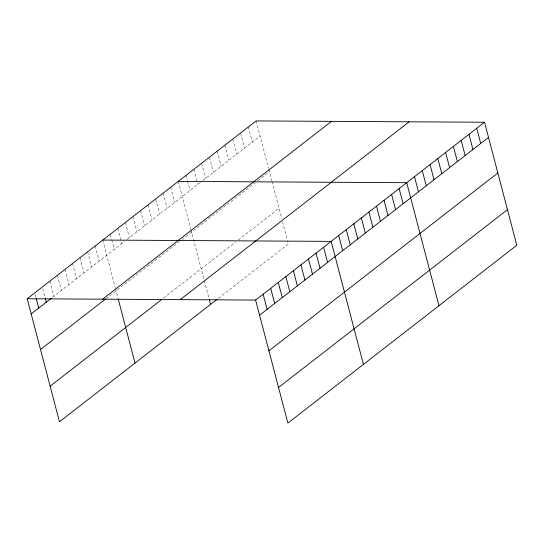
<?xml version="1.0" encoding="UTF-8"?>
<svg xmlns="http://www.w3.org/2000/svg" width="544" height="544" viewBox="0 0 544 544"><rect width="100%" height="100%" fill="white"/><g stroke="black" fill="none" stroke-linecap="round" stroke-linejoin="round"><path stroke-width="0.41" stroke-dasharray="2.72 2.04" d="M52.584 297.289L124.345 241.543M126.868 239.584L200.423 182.444M203.021 180.431L260.093 136.088M105.985 298.649L179.642 241.434M182.158 239.476L255.163 182.764M257.754 180.751L269.43 171.68M163.452 298.153L235.593 242.107M238.19 240.088L279.052 208.345M218.341 298.35L288.388 243.936L287.558 240.774M256.115 120.924L268.6 168.518M268.811 169.306L271.782 180.642M272 181.458L281.751 218.627M282.581 221.796L287.348 239.986M248.336 126.97L252.314 142.14M240.55 133.015L244.528 148.186M232.764 139.067L236.749 154.231M224.985 145.112L228.963 160.276M217.199 151.157L221.177 166.321M209.42 157.202L213.398 172.366M201.634 163.248L205.612 178.412M193.854 169.293L197.832 184.464M186.068 175.338L187.326 180.132M187.53 180.928L190.046 190.509M178.282 181.383L190.767 228.976M190.978 229.772L203.918 279.092M204.333 280.67L209.107 298.86M170.728 187.252L174.712 202.422M163.18 193.12L167.158 208.291M155.625 198.988L159.603 214.159M148.07 204.857L152.048 220.028M140.515 210.725L144.493 225.896M132.96 216.594L136.938 231.764M125.406 222.462L129.384 237.633M117.851 228.33L121.829 243.501M110.296 234.199L111.554 238.993M111.765 239.788L114.274 249.37M102.741 240.067L115.226 287.66M115.437 288.449L117.98 298.16M95.186 245.936L99.164 261.106M87.632 251.804L91.61 266.975M80.077 257.672L84.062 272.843M72.529 263.541L76.507 278.712M64.974 269.409L68.952 284.58M57.419 275.278L61.397 290.448M49.864 281.146L53.842 296.317M42.724 288.612L45.24 298.194M35.176 294.481L36.013 297.677"/><path stroke-width="0.82" d="M217.042 299.363L59.473 421.763L27.2 298.751L256.115 120.924L484.527 122.237L516.8 245.249L287.885 423.076L255.612 300.064L484.527 122.237M31.178 313.922L51.326 298.268M102.578 299.186L331.493 121.36M40.514 349.506L105.359 299.139M50.136 386.179L161.561 299.622M180.234 299.628L409.149 121.802M259.59 315.228L488.505 137.401M268.926 350.819L497.842 172.992M278.548 387.484L507.464 209.658M178.282 181.383L406.694 182.696L438.967 305.708M102.741 240.067L331.153 241.38L363.426 364.392M27.2 298.751L255.612 300.064M476.748 128.282L480.726 143.446M468.962 134.327L472.94 149.491M461.176 140.372L465.161 155.536M453.397 146.418L457.375 161.582M445.611 152.463L449.589 167.634M437.832 158.508L441.81 173.679M430.046 164.56L434.024 179.724M422.26 170.605L426.244 185.769M414.48 176.65L418.458 191.814M399.14 188.564L403.124 203.728M391.592 194.432L395.57 209.596M384.037 200.301L388.015 215.465M376.482 206.169L380.46 221.333M368.927 212.038L372.905 227.202M361.372 217.906L365.35 233.07M353.818 223.774L357.796 238.938M346.263 229.643L350.241 244.807M338.708 235.511L342.686 250.675M323.598 247.248L327.576 262.412M316.044 253.116L320.022 268.28M308.489 258.985L312.474 274.149M300.934 264.853L304.919 280.017M293.386 270.722L297.364 285.886M285.831 276.59L289.809 291.754M278.276 282.458L282.254 297.622M270.722 288.327L274.7 303.491M263.167 294.195L267.145 309.359M209.311 299.656L210.555 304.402M118.198 298.976L135.014 363.079M45.24 298.194L46.288 302.185M36.217 298.472L38.733 308.054"/></g></svg>
